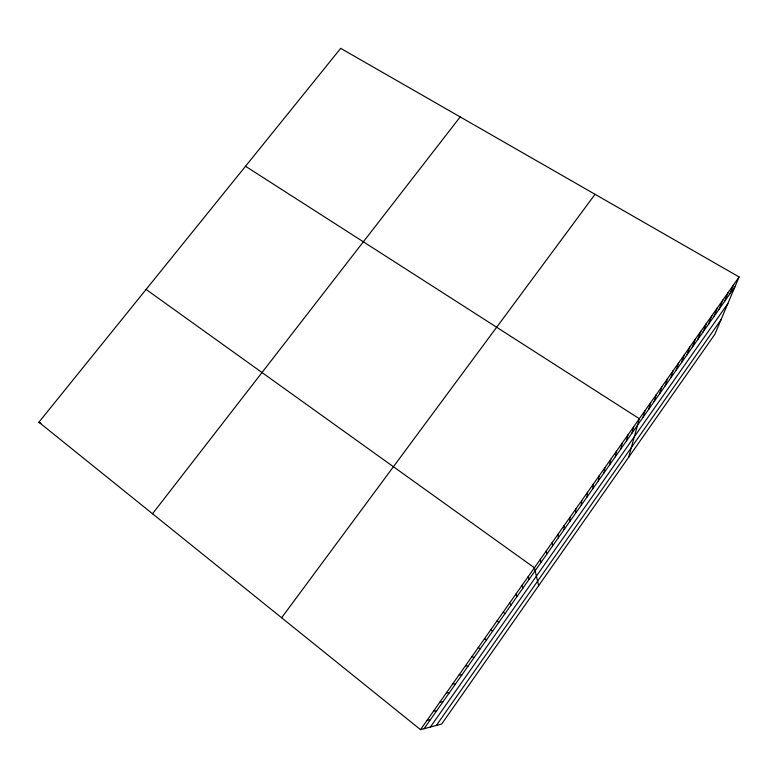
<?xml version="1.0" encoding="UTF-8"?>
<svg xmlns="http://www.w3.org/2000/svg" width="778" height="778" viewBox="0 0 778 778"><rect width="100%" height="100%" fill="white"/><g stroke="black" fill="none" stroke-linecap="round" stroke-linejoin="round"><path stroke-width="1.17" d="M564.089 529.594L564.108 525.617M569.836 521.425L569.992 517.253M575.564 513.276L575.856 508.909M581.283 505.155L581.711 500.594M586.982 497.045L587.546 492.309M592.661 488.973L593.371 484.033M598.331 480.911L599.167 475.796M603.981 472.878L604.953 467.568M609.612 464.865L610.73 459.37M615.233 456.881L616.477 451.191M620.834 448.906L622.215 443.042M626.426 440.961L627.943 434.912M631.999 433.035L633.642 426.801M628.653 457.269L639.331 418.72L245.517 166.259M643.105 417.251L645.011 410.658M648.628 409.393L650.671 402.615M654.142 401.555L656.311 394.602M659.637 393.736L661.932 386.608M665.122 385.937L667.543 378.633M670.587 378.166L673.145 370.678M676.043 370.406L678.727 362.752M681.479 362.674L684.29 354.846M686.906 354.963L689.833 346.959M692.313 347.27L695.367 339.091M697.71 339.597L700.89 331.253M703.088 331.953L706.395 323.434M708.457 324.319L711.88 315.635M713.815 316.714L717.355 307.855M719.144 309.119L722.811 300.104M724.474 301.553L728.257 292.372M729.783 294.006L733.683 284.651M739.1 276.958L714.846 334.297L441.661 724.036L420.509 729.647L38.9 422.221L340.696 48.353L739.1 276.958L420.509 729.647M424.049 728.714L735.074 286.479M430.399 727.031L727.829 303.615M436.361 725.446L720.973 319.816M281.626 617.761L595.063 194.306M152.517 513.752L460.187 116.914M427.005 720.428L430.38 719.718M433.472 711.228L436.682 710.752M439.93 702.067L442.974 701.805M446.358 692.926L449.246 692.887M452.767 683.813L455.5 683.998M459.166 674.721L461.733 675.139M465.545 665.667L467.948 666.299M471.896 656.632L474.142 657.488M38.9 422.221L40.942 423.261M478.237 647.627L480.318 648.706M484.548 638.65L486.483 639.944M146.089 289.435L534.418 567.794L538.648 585.669M490.85 629.703L492.62 631.211M497.132 620.776L498.747 622.507M503.395 611.887L504.854 613.823M509.639 603.008L510.942 605.158M515.863 594.168L517.02 596.532M522.067 585.348L523.069 587.915M528.252 576.556L529.108 579.338M540.389 559.304L540.953 562.494M546.341 550.853L546.759 554.237M552.283 542.412L552.555 545.991M558.205 534L558.332 537.783"/></g></svg>
